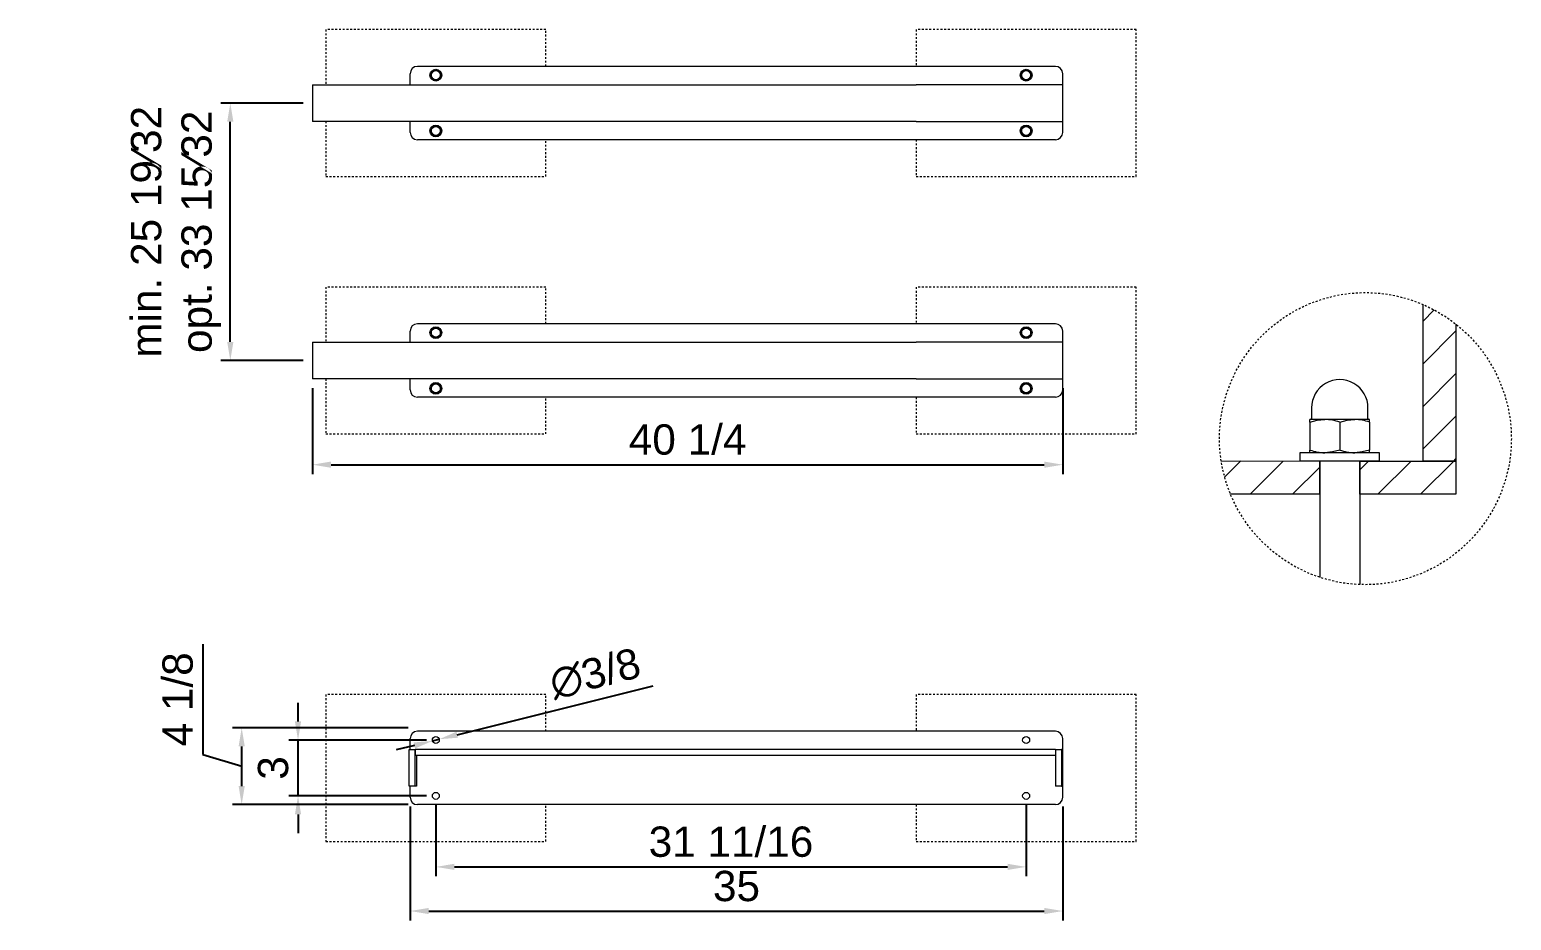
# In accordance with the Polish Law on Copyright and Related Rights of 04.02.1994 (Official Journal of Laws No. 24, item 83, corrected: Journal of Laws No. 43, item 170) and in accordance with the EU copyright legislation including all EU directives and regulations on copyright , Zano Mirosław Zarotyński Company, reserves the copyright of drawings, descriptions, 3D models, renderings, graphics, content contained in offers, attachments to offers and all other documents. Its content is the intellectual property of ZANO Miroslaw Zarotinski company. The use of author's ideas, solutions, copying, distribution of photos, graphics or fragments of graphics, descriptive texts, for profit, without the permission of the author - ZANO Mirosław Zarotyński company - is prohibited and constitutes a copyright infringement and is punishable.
# Model space of a CAD drawing. Header units: inches. Extents: x -32 to 121, y -2 to 108.
# Drawn here: x -17.3 to 62.3, y -2.1 to 45.6 of the extents above; entities that cross this region are included whole.
import ezdxf

# ---------------------------------------------------------------- set-up
doc = ezdxf.new("R2010")
doc.units = ezdxf.units.IN
doc.linetypes.add('HIDDEN', pattern=[1.905, 1.27, -0.635])
for name, color, linetype, lineweight in [('ZANO_R', 7, 'Continuous', 0), ('ZANO_R_przerywana', 250, 'HIDDEN', 0), ('ZANO_W', 1, 'Continuous', 0)]:
    doc.layers.add(name, color=color, linetype=linetype, lineweight=lineweight)
doc.styles.get("Standard").update_dxf_attribs({"font": 'arial.ttf'})
doc.dimstyles.new('amerykanie', dxfattribs={"dimtxt": 50, "dimasz": 50, "dimexe": 0.5, "dimexo": 0.5, "dimgap": 1, "dimtad": 1, "dimdec": 0, "dimzin": 0, "dimlunit": 5, "dimtxsty": 'Standard', "dimcen": 0.09, "dimclrd": 1, "dimclre": 1, "dimclrt": 1, "dimazin": 0, "dimtfac": 1, "dimtdec": 0, "dimtmove": 0, "dimatfit": 3, "dimfxl": 1, "dimtzin": 0, "dimarcsym": 1})

# ---------------------------------------------------------------- blocks, each defined once
blk = doc.blocks.new('*D399')
at = {"layer": 'ZANO_W', "color": 1, "lineweight": -2}
for p, q in [((-2.099, 26.422), (-2.099, 21.819)), ((38.177, 26.422), (38.177, 21.819)), ((-1.099, 22.319), (37.177, 22.319))]:
    blk.add_line(p, q, dxfattribs=at)
at = {"layer": 'ZANO_W', "color": 1}
for points in [[(-1.099, 22.486), (-1.099, 22.153), (-2.099, 22.319)], [(37.177, 22.153), (37.177, 22.486), (38.177, 22.319)]]:
    blk.add_solid(points, dxfattribs=at)
at = {"layer": 'ZANO_W', "color": 1, "insert": (18.039, 23.659), "char_height": 1.625, "attachment_point": 5}
blk.add_mtext('40 1/4', dxfattribs=at)
blk = doc.blocks.new('*D400')
at = {"layer": 'ZANO_W', "color": 1, "lineweight": -2}
for p, q in [((-2.599, 41.714), (-7.007, 41.714)), ((-6.507, 28.906), (-6.507, 40.714)), ((-2.599, 27.906), (-7.007, 27.906))]:
    blk.add_line(p, q, dxfattribs=at)
at = {"layer": 'ZANO_W', "color": 1}
for points in [[(-6.34, 40.714), (-6.673, 40.714), (-6.507, 41.714)], [(-6.673, 28.906), (-6.34, 28.906), (-6.507, 27.906)]]:
    blk.add_solid(points, dxfattribs=at)
at = {"layer": 'ZANO_W', "color": 1, "insert": (-9.427, 34.81), "char_height": 1.625, "attachment_point": 5, "rotation": 90}
blk.add_mtext('min. 25 19⁄32\\Popt. 33 15⁄32', dxfattribs=at)
blk = doc.blocks.new('*D401')
at = {"layer": 'ZANO_W', "color": 1, "lineweight": -2}
for p, q in [((-2.872, 8.549), (-2.872, 9.549)), ((4.025, 7.549), (-3.372, 7.549)), ((-2.872, 4.558), (-2.872, 7.549)), ((4.025, 4.558), (-3.372, 4.558)), ((-2.872, 3.558), (-2.872, 2.558))]:
    blk.add_line(p, q, dxfattribs=at)
at = {"layer": 'ZANO_W', "color": 1}
for points in [[(-3.039, 8.549), (-2.706, 8.549), (-2.872, 7.549)], [(-2.706, 3.558), (-3.039, 3.558), (-2.872, 4.558)]]:
    blk.add_solid(points, dxfattribs=at)
at = {"layer": 'ZANO_W', "color": 1, "insert": (-4.203, 6.054), "char_height": 1.625, "attachment_point": 5, "rotation": 90}
blk.add_mtext('3', dxfattribs=at)
blk = doc.blocks.new('*D402')
at = {"layer": 'ZANO_W', "color": 1, "lineweight": -2}
for p, q in [((4.525, 4.058), (4.525, 0.248)), ((36.209, 4.058), (36.209, 0.248)), ((5.525, 0.748), (35.209, 0.748))]:
    blk.add_line(p, q, dxfattribs=at)
at = {"layer": 'ZANO_W', "color": 1}
for points in [[(5.525, 0.915), (5.525, 0.582), (4.525, 0.748)], [(35.209, 0.582), (35.209, 0.915), (36.209, 0.748)]]:
    blk.add_solid(points, dxfattribs=at)
at = {"layer": 'ZANO_W', "color": 1, "insert": (20.367, 2.089), "char_height": 1.625, "attachment_point": 5}
blk.add_mtext('31 11/16', dxfattribs=at)
blk = doc.blocks.new('*D403')
at = {"layer": 'ZANO_W', "color": 1, "lineweight": -2}
for p, q in [((3.148, 3.979), (3.148, -2.119)), ((38.177, 3.979), (38.177, -2.119)), ((4.148, -1.619), (37.177, -1.619))]:
    blk.add_line(p, q, dxfattribs=at)
at = {"layer": 'ZANO_W', "color": 1}
for points in [[(4.148, -1.452), (4.148, -1.785), (3.148, -1.619)], [(37.177, -1.785), (37.177, -1.452), (38.177, -1.619)]]:
    blk.add_solid(points, dxfattribs=at)
at = {"layer": 'ZANO_W', "color": 1, "insert": (20.662, -0.288), "char_height": 1.625, "attachment_point": 5}
blk.add_mtext('35', dxfattribs=at)
blk = doc.blocks.new('*D404')
at = {"layer": 'ZANO_W', "color": 1, "lineweight": -2}
for p, q in [((-7.986, 12.693), (-7.986, 6.772)), ((3.043, 8.205), (-6.396, 8.205)), ((-5.896, 5.086), (-5.896, 7.205)), ((-7.986, 6.772), (-5.896, 6.145)), ((3.042, 4.086), (-6.396, 4.086))]:
    blk.add_line(p, q, dxfattribs=at)
at = {"layer": 'ZANO_W', "color": 1}
for points in [[(-5.729, 7.205), (-6.062, 7.205), (-5.896, 8.205)], [(-6.062, 5.086), (-5.729, 5.086), (-5.896, 4.086)]]:
    blk.add_solid(points, dxfattribs=at)
at = {"layer": 'ZANO_W', "color": 1, "insert": (-9.326, 9.733), "char_height": 1.625, "attachment_point": 5, "rotation": 90}
blk.add_mtext('4 1/8', dxfattribs=at)
blk = doc.blocks.new('*D405')
at = {"layer": 'ZANO_W', "color": 1, "lineweight": -2}
for p, q in [((5.677, 7.837), (16.186, 10.465)), ((3.374, 7.261), (2.404, 7.019)), ((4.344, 7.504), (4.707, 7.595))]:
    blk.add_line(p, q, dxfattribs=at)
at = {"layer": 'ZANO_W', "color": 1}
for points in [[(5.637, 7.999), (5.717, 7.676), (4.707, 7.595)], [(3.414, 7.1), (3.334, 7.423), (4.344, 7.504)]]:
    blk.add_solid(points, dxfattribs=at)
at = {"layer": 'ZANO_W', "color": 1, "insert": (13.074, 11.104), "char_height": 1.625, "attachment_point": 5, "rotation": 14.03972}
blk.add_mtext('∅3/8', dxfattribs=at)

msp = doc.modelspace()

# ---------------------------------------------------------------- linework, layer by layer
at = {"layer": 'ZANO_R'}
for p, q in [((3.14795, 42.69795), (3.14795, 43.28832)), ((37.78327, 43.6819), (3.54153, 43.6819)), ((4.23008, 43.2096), (4.30393, 43.08169)), ((4.37778, 43.46543), (4.30393, 43.33752)), ((4.37778, 43.46543), (4.52549, 43.46543)), ((4.37778, 42.95378), (4.52549, 42.95378)), ((4.52549, 43.46543), (4.67319, 43.46543)), ((4.52549, 42.95378), (4.67319, 42.95378)), ((4.67319, 42.95378), (4.74704, 43.08169)), ((4.82089, 43.2096), (4.74704, 43.33752)), ((35.91353, 43.2096), (35.98738, 43.08169)), ((36.06123, 43.46543), (35.98738, 43.33752)), ((36.06123, 43.46543), (36.20893, 43.46543)), ((36.06123, 42.95378), (36.20893, 42.95378)), ((36.20893, 43.46543), (36.35663, 43.46543)), ((36.20893, 42.95378), (36.35663, 42.95378)), ((36.35663, 42.95378), (36.43049, 43.08169)), ((36.50434, 43.2096), (36.43049, 43.33752)), ((38.17685, 40.13966), (38.17685, 43.28832)), ((-2.09874, 42.69795), (-2.09874, 40.73003)), ((-2.09874, 42.69795), (-1.41451, 42.69795)), ((-1.41451, 42.69795), (29.13237, 42.69795)), ((29.13237, 42.69795), (30.30075, 42.69795)), ((38.17685, 42.69795), (30.30075, 42.69795)), ((38.17685, 40.73003), (38.17685, 42.69795)), ((-1.41451, 40.73003), (-2.09874, 40.73003)), ((29.13237, 40.73003), (-1.41451, 40.73003)), ((3.14795, 40.13966), (3.14795, 40.73003)), ((30.30075, 40.73003), (29.13237, 40.73003)), ((30.30075, 40.73003), (38.17685, 40.73003)), ((4.23008, 40.21837), (4.30393, 40.09046)), ((4.37778, 40.4742), (4.30393, 40.34629)), ((4.37778, 40.4742), (4.52549, 40.4742)), ((4.37778, 39.96254), (4.52549, 39.96254)), ((4.52549, 40.4742), (4.67319, 40.4742)), ((4.52549, 39.96254), (4.67319, 39.96254)), ((4.67319, 39.96254), (4.74704, 40.09046)), ((4.82089, 40.21837), (4.74704, 40.34629)), ((35.91353, 40.21837), (35.98738, 40.09046)), ((36.06123, 40.4742), (35.98738, 40.34629)), ((36.06123, 40.4742), (36.20893, 40.4742)), ((36.06123, 39.96254), (36.20893, 39.96254)), ((36.20893, 40.4742), (36.35663, 40.4742)), ((36.20893, 39.96254), (36.35663, 39.96254)), ((36.35663, 39.96254), (36.43049, 40.09046)), ((36.50434, 40.21837), (36.43049, 40.34629)), ((37.78327, 39.74607), (3.54153, 39.74607)), ((57.49753, 30.92003), (57.49753, 22.51459)), ((57.49753, 30.00274), (58.11716, 30.62238)), ((3.14795, 28.88971), (3.14795, 29.48008)), ((37.78327, 29.87367), (3.54153, 29.87367)), ((4.37778, 29.65719), (4.30393, 29.52928)), ((4.37778, 29.65719), (4.52549, 29.65719)), ((4.52549, 29.65719), (4.67319, 29.65719)), ((4.82089, 29.40137), (4.74704, 29.52928)), ((36.06123, 29.65719), (35.98738, 29.52928)), ((36.06123, 29.65719), (36.20893, 29.65719)), ((36.20893, 29.65719), (36.35663, 29.65719)), ((36.50434, 29.40137), (36.43049, 29.52928)), ((38.17685, 26.33142), (38.17685, 29.48008)), ((57.49753, 27.71594), (59.28006, 29.49848)), ((59.28006, 29.85948), (59.28006, 22.51459)), ((-2.09874, 28.88971), (-2.09874, 26.92179)), ((-2.09874, 28.88971), (-1.41451, 28.88971)), ((-1.41451, 28.88971), (29.13237, 28.88971)), ((4.23008, 29.40137), (4.30393, 29.27345)), ((4.37778, 29.14554), (4.52549, 29.14554)), ((4.52549, 29.14554), (4.67319, 29.14554)), ((4.67319, 29.14554), (4.74704, 29.27345)), ((29.13237, 28.88971), (30.30075, 28.88971)), ((38.17685, 28.88971), (30.30075, 28.88971)), ((35.91353, 29.40137), (35.98738, 29.27345)), ((36.06123, 29.14554), (36.20893, 29.14554)), ((36.20893, 29.14554), (36.35663, 29.14554)), ((36.35663, 29.14554), (36.43049, 29.27345)), ((38.17685, 26.92179), (38.17685, 28.88971)), ((57.49753, 25.42913), (59.28006, 27.21167)), ((-1.41451, 26.92179), (-2.09874, 26.92179)), ((29.13237, 26.92179), (-1.41451, 26.92179)), ((3.14795, 26.33142), (3.14795, 26.92179)), ((4.23008, 26.41013), (4.30393, 26.28222)), ((4.37778, 26.66596), (4.30393, 26.53805)), ((4.37778, 26.66596), (4.52549, 26.66596)), ((4.52549, 26.66596), (4.67319, 26.66596)), ((4.67319, 26.1543), (4.74704, 26.28222)), ((4.82089, 26.41013), (4.74704, 26.53805)), ((30.30075, 26.92179), (29.13237, 26.92179)), ((30.30075, 26.92179), (38.17685, 26.92179)), ((35.91353, 26.41013), (35.98738, 26.28222)), ((36.06123, 26.66596), (35.98738, 26.53805)), ((36.06123, 26.66596), (36.20893, 26.66596)), ((36.20893, 26.66596), (36.35663, 26.66596)), ((36.35663, 26.1543), (36.43049, 26.28222)), ((36.50434, 26.41013), (36.43049, 26.53805)), ((37.78327, 25.93783), (3.54153, 25.93783)), ((4.37778, 26.1543), (4.52549, 26.1543)), ((4.52549, 26.1543), (4.67319, 26.1543)), ((36.06123, 26.1543), (36.20893, 26.1543)), ((36.20893, 26.1543), (36.35663, 26.1543)), ((51.4369, 24.59947), (51.4369, 24.74277)), ((52.23903, 24.74277), (51.4369, 24.74277)), ((51.4369, 24.59947), (51.82989, 24.70344)), ((51.52603, 25.36665), (51.52603, 24.78733)), ((51.82989, 24.70344), (52.23903, 24.74277)), ((53.84332, 24.74277), (52.23903, 24.74277)), ((53.04118, 24.59947), (53.43417, 24.70344)), ((53.43417, 24.70344), (53.84332, 24.74277)), ((54.64547, 24.74277), (53.84332, 24.74277)), ((54.55634, 24.78733), (54.55634, 25.36665)), ((54.64547, 24.59947), (54.64547, 24.74277)), ((57.49753, 23.14232), (59.28006, 24.92486)), ((51.4369, 24.59947), (51.4369, 23.10351)), ((53.04118, 24.59947), (53.04118, 23.10351)), ((54.64547, 24.59947), (54.64547, 23.10351)), ((51.4369, 22.96023), (51.4369, 23.10351)), ((53.04118, 23.10351), (52.64819, 22.99956)), ((54.64547, 23.10351), (54.25247, 22.99956)), ((54.64547, 22.96023), (54.64547, 23.10351)), ((46.67638, 22.51859), (51.97166, 22.51459)), ((46.86091, 21.65293), (47.72637, 22.51839)), ((48.22684, 20.73205), (50.01113, 22.51635)), ((50.90213, 22.96023), (50.90213, 22.51459)), ((55.18022, 22.96023), (50.90213, 22.96023)), ((55.18022, 22.51459), (50.90213, 22.51459)), ((51.97166, 20.73205), (51.97166, 22.51459)), ((51.97166, 22.51459), (51.97166, 16.27417)), ((52.64819, 22.99956), (52.23903, 22.96023)), ((54.25247, 22.99956), (53.84332, 22.96023)), ((54.1107, 20.73205), (54.1107, 22.51459)), ((54.1107, 22.51459), (59.28006, 22.51459)), ((54.1107, 22.51459), (54.1107, 15.88834)), ((54.1107, 22.04231), (54.58299, 22.51459)), ((55.08726, 20.73205), (56.86979, 22.51459)), ((55.18022, 22.51459), (55.18022, 22.96023)), ((57.37406, 20.73205), (59.1566, 22.51459)), ((59.28006, 22.51459), (57.49753, 22.51459)), ((59.1566, 22.51459), (59.28006, 22.63806)), ((50.51364, 20.73205), (51.97166, 22.19007)), ((51.97166, 20.73205), (47.14012, 20.73205)), ((59.28006, 20.73205), (54.1107, 20.73205)), ((37.78327, 8.02165), (3.54153, 8.02165)), ((3.14795, 7.03769), (3.14795, 7.62807)), ((38.17685, 4.4794), (38.17685, 7.62807)), ((3.08494, 5.06978), (3.08494, 7.03769)), ((3.08494, 7.03769), (3.41249, 7.03769)), ((3.41249, 7.03769), (3.41249, 6.72283)), ((37.78125, 7.03769), (3.41249, 7.03769)), ((3.41249, 5.06978), (3.41249, 7.03769)), ((37.78125, 6.72283), (3.41249, 6.72283)), ((3.48053, 6.72283), (3.48053, 5.06978)), ((37.78125, 7.03769), (37.78125, 6.72283)), ((37.78125, 7.03769), (37.78125, 5.06978)), ((37.78125, 7.03769), (38.10881, 7.03769)), ((38.10881, 7.03769), (38.10881, 5.06978)), ((38.17685, 7.03769), (38.10881, 7.03769)), ((38.17685, 5.06978), (38.17685, 7.03769)), ((3.41249, 5.06978), (3.08494, 5.06978)), ((3.14795, 4.4794), (3.14795, 5.06978)), ((3.48053, 5.06978), (3.41249, 5.06978)), ((38.10881, 5.06978), (37.78125, 5.06978)), ((38.10881, 5.06978), (38.17685, 5.06978)), ((37.78327, 4.08582), (3.54153, 4.08582))]:
    msp.add_line(p, q, dxfattribs=at)
at = {"layer": 'ZANO_R', "flags": 128}
for points in [[(4.30393, 43.33752), (4.29868, 43.32843), (4.23008, 43.2096)], [(4.30393, 43.08169), (4.30918, 43.0726), (4.37778, 42.95378)], [(4.74704, 43.33752), (4.74179, 43.34661), (4.67319, 43.46543)], [(4.74704, 43.08169), (4.75229, 43.09078), (4.82089, 43.2096)], [(35.98738, 43.33752), (35.98213, 43.32843), (35.91353, 43.2096)], [(35.98738, 43.08169), (35.99263, 43.0726), (36.06123, 42.95378)], [(36.43049, 43.33752), (36.42523, 43.34661), (36.35663, 43.46543)], [(36.43049, 43.08169), (36.43574, 43.09078), (36.50434, 43.2096)], [(4.30393, 40.34629), (4.29868, 40.33719), (4.23008, 40.21837)], [(4.30393, 40.09046), (4.30918, 40.08136), (4.37778, 39.96254)], [(4.74704, 40.34629), (4.74179, 40.35538), (4.67319, 40.4742)], [(4.74704, 40.09046), (4.75229, 40.09955), (4.82089, 40.21837)], [(35.98738, 40.34629), (35.98213, 40.33719), (35.91353, 40.21837)], [(35.98738, 40.09046), (35.99263, 40.08136), (36.06123, 39.96254)], [(36.43049, 40.34629), (36.42523, 40.35538), (36.35663, 40.4742)], [(36.43049, 40.09046), (36.43574, 40.09955), (36.50434, 40.21837)], [(4.30393, 29.52928), (4.29868, 29.52019), (4.23008, 29.40137)], [(4.74704, 29.52928), (4.74179, 29.53837), (4.67319, 29.65719)], [(35.98738, 29.52928), (35.98213, 29.52019), (35.91353, 29.40137)], [(36.43049, 29.52928), (36.42523, 29.53837), (36.35663, 29.65719)], [(4.30393, 29.27345), (4.30918, 29.26436), (4.37778, 29.14554)], [(4.74704, 29.27345), (4.75229, 29.28255), (4.82089, 29.40137)], [(35.98738, 29.27345), (35.99263, 29.26436), (36.06123, 29.14554)], [(36.43049, 29.27345), (36.43574, 29.28255), (36.50434, 29.40137)], [(4.30393, 26.53805), (4.29868, 26.52895), (4.23008, 26.41013)], [(4.30393, 26.28222), (4.30918, 26.27312), (4.37778, 26.1543)], [(4.74704, 26.53805), (4.74179, 26.54714), (4.67319, 26.66596)], [(4.74704, 26.28222), (4.75229, 26.29131), (4.82089, 26.41013)], [(35.98738, 26.53805), (35.98213, 26.52895), (35.91353, 26.41013)], [(35.98738, 26.28222), (35.99263, 26.27312), (36.06123, 26.1543)], [(36.43049, 26.53805), (36.42523, 26.54714), (36.35663, 26.66596)], [(36.43049, 26.28222), (36.43574, 26.29131), (36.50434, 26.41013)]]:
    msp.add_lwpolyline(points, dxfattribs=at)
at = {"layer": 'ZANO_R'}
msp.add_lwpolyline([(59.28006, 22.51459), (59.28006, 20.73205)], dxfattribs=at)
for centre, radius in [((4.52549, 43.20961), 0.31487), ((4.52549, 43.20961), 0.24599), ((36.20893, 43.20961), 0.31487), ((36.20893, 43.20961), 0.24599), ((4.52549, 40.21837), 0.31487), ((4.52549, 40.21837), 0.24599), ((36.20893, 40.21837), 0.31487), ((36.20893, 40.21837), 0.24599), ((4.52549, 29.40137), 0.31487), ((4.52549, 29.40137), 0.24599), ((36.20893, 29.40137), 0.31487), ((36.20893, 29.40137), 0.24599), ((4.52549, 26.41013), 0.31487), ((4.52549, 26.41013), 0.24599), ((36.20893, 26.41013), 0.31487), ((36.20893, 26.41013), 0.24599), ((4.52549, 7.54935), 0.18695), ((36.20893, 7.54935), 0.18695), ((4.52549, 4.55812), 0.18695), ((36.20893, 4.55812), 0.18695)]:
    msp.add_circle(centre, radius, dxfattribs=at)
for centre, radius, start, end in [((3.54153, 43.28832), 0.39358, 90, 180), ((4.52549, 43.20961), 0.25583, 150, 210), ((4.52549, 43.20961), 0.25583, 90, 150), ((4.52549, 43.20961), 0.25583, 210, 270), ((4.52549, 43.20961), 0.25583, 30, 90), ((4.52549, 43.20961), 0.25583, 270, 330), ((4.52549, 43.20961), 0.25583, 330, 30), ((36.20893, 43.20961), 0.25583, 150, 210), ((36.20893, 43.20961), 0.25583, 90, 150), ((36.20893, 43.20961), 0.25583, 210, 270), ((36.20893, 43.20961), 0.25583, 30, 90), ((36.20893, 43.20961), 0.25583, 270, 330), ((36.20893, 43.20961), 0.25583, 330, 30), ((37.78326, 43.28832), 0.39358, 0, 90), ((3.54153, 40.13966), 0.39358, 180, 270), ((4.52549, 40.21837), 0.25583, 150, 210), ((4.52549, 40.21837), 0.25583, 90, 150), ((4.52549, 40.21837), 0.25583, 210, 270), ((4.52549, 40.21837), 0.25583, 30, 90), ((4.52549, 40.21837), 0.25583, 270, 330), ((4.52549, 40.21837), 0.25583, 330, 30), ((36.20893, 40.21837), 0.25583, 150, 210), ((36.20893, 40.21837), 0.25583, 90, 150), ((36.20893, 40.21837), 0.25583, 210, 270), ((36.20893, 40.21837), 0.25583, 30, 90), ((36.20893, 40.21837), 0.25583, 270, 330), ((36.20893, 40.21837), 0.25583, 330, 30), ((37.78326, 40.13966), 0.39358, 270, 0), ((3.54153, 29.48008), 0.39358, 90, 180), ((4.52549, 29.40137), 0.25583, 150, 210), ((4.52549, 29.40137), 0.25583, 90, 150), ((4.52549, 29.40137), 0.25583, 30, 90), ((4.52549, 29.40137), 0.25583, 330, 30), ((36.20893, 29.40137), 0.25583, 150, 210), ((36.20893, 29.40137), 0.25583, 90, 150), ((36.20893, 29.40137), 0.25583, 30, 90), ((36.20893, 29.40137), 0.25583, 330, 30), ((37.78326, 29.48008), 0.39358, 0, 90), ((4.52549, 29.40137), 0.25583, 210, 270), ((4.52549, 29.40137), 0.25583, 270, 330), ((36.20893, 29.40137), 0.25583, 210, 270), ((36.20893, 29.40137), 0.25583, 270, 330), ((3.54153, 26.33142), 0.39358, 180, 270), ((4.52549, 26.41013), 0.25583, 150, 210), ((4.52549, 26.41013), 0.25583, 90, 150), ((4.52549, 26.41013), 0.25583, 210, 270), ((4.52549, 26.41013), 0.25583, 30, 90), ((4.52549, 26.41013), 0.25583, 270, 330), ((4.52549, 26.41013), 0.25583, 330, 30), ((36.20893, 26.41013), 0.25583, 150, 210), ((36.20893, 26.41013), 0.25583, 90, 150), ((36.20893, 26.41013), 0.25583, 210, 270), ((36.20893, 26.41013), 0.25583, 30, 90), ((36.20893, 26.41013), 0.25583, 270, 330), ((36.20893, 26.41013), 0.25583, 330, 30), ((37.78326, 26.33142), 0.39358, 270, 0), ((53.04118, 25.36666), 1.51515, 359.9997308, 180.0002692), ((51.48146, 24.78734), 0.04457, 270.0029354, 359.9902351), ((52.21853, 22.31108), 2.43177, 70.2269566, 89.5167659), ((53.82281, 22.31108), 2.43177, 70.2269566, 89.5167659), ((54.60091, 24.78734), 0.04457, 180.0097649, 269.9970646), ((52.25957, 25.39207), 2.43192, 250.2279308, 269.5162644), ((53.86385, 25.39207), 2.43192, 250.2279308, 269.5162644), ((3.54153, 7.62807), 0.39358, 90, 180), ((37.78326, 7.62807), 0.39358, 0, 90), ((3.54153, 4.4794), 0.39358, 180, 270), ((37.78326, 4.4794), 0.39358, 270, 0)]:
    msp.add_arc(centre, radius, start, end, dxfattribs=at)
at = {"layer": 'ZANO_R_przerywana', "ltscale": 0.05}
for p, q in [((10.42923, 45.64982), (-1.37826, 45.64982)), ((-1.37826, 45.64982), (-1.37826, 42.69795)), ((10.42923, 43.6819), (10.42923, 45.64982)), ((30.30519, 45.64982), (30.30519, 43.6819)), ((42.11268, 45.64982), (30.30519, 45.64982)), ((42.11268, 37.77816), (42.11268, 45.64982)), ((-1.37826, 40.73003), (-1.37826, 37.77816)), ((10.42923, 37.77816), (10.42923, 39.74607)), ((30.30519, 39.74607), (30.30519, 37.77816)), ((-1.37826, 37.77816), (10.42923, 37.77816)), ((30.30519, 37.77816), (42.11268, 37.77816)), ((10.42923, 31.84158), (-1.37826, 31.84158)), ((-1.37826, 31.84158), (-1.37826, 28.88971)), ((10.42923, 29.87367), (10.42923, 31.84158)), ((30.30519, 31.84158), (30.30519, 29.87367)), ((42.11268, 31.84158), (30.30519, 31.84158)), ((42.11268, 23.96992), (42.11268, 31.84158)), ((-1.37826, 26.92179), (-1.37826, 23.96992)), ((10.42923, 23.96992), (10.42923, 25.93783)), ((30.30519, 25.93783), (30.30519, 23.96992)), ((-1.37826, 23.96992), (10.42923, 23.96992)), ((30.30519, 23.96992), (42.11268, 23.96992)), ((10.42923, 9.98957), (-1.37826, 9.98957)), ((-1.37826, 9.98957), (-1.37826, 2.1179)), ((10.42923, 8.02165), (10.42923, 9.98957)), ((30.30519, 9.98957), (30.30519, 8.02165)), ((42.11268, 9.98957), (30.30519, 9.98957)), ((42.11268, 2.1179), (42.11268, 9.98957)), ((10.42923, 2.1179), (10.42923, 4.08582)), ((30.30519, 4.08582), (30.30519, 2.1179)), ((-1.37826, 2.1179), (10.42923, 2.1179)), ((30.30519, 2.1179), (42.11268, 2.1179))]:
    msp.add_line(p, q, dxfattribs=at)
at = {"layer": 'ZANO_R_przerywana', "color": 1, "ltscale": 0.05}
msp.add_circle((54.41838, 23.71641), 7.83411, dxfattribs=at)

# ---------------------------------------------------------------- dimensions: what is measured, and where the dimension line sits
at = {"layer": 'ZANO_W'}
dim = msp.add_linear_dim(base=(-6.50672, 41.71399), p1=(-2.09874, 27.90575), p2=(-2.09874, 41.71399), angle=90, text='min. 25 19⁄32\\Popt. 33 15⁄32', dimstyle='amerykanie', override={"dimtxt": 1.625, "dimasz": 1, "dimgap": 0.5, "dimdec": 4, "dimtxsty": 'Standard', "dimaunit": 1, "dimadec": 1, "dimtdec": 4, "dimtmove": 1, "dimfrac": 2}, dxfattribs=at)
dim.commit()
dim.dimension.update_dxf_attribs({"geometry": '*D400', "text_midpoint": (-6.50672, 34.80987), "dimtype": 160})
for base, p1, p2, picture, middle in [((38.17685, 22.31921), (-2.09874, 26.92179), (38.17685, 26.92179), '*D399', (18.03905, 23.65942)), ((38.17685, -1.61856), (3.14795, 4.4794), (38.17685, 4.4794), '*D403', (20.6624, -0.28832)), ((36.20893, 0.74846), (4.52549, 4.55812), (36.20893, 4.55812), '*D402', (20.36721, 2.08923))]:
    dim = msp.add_linear_dim(base=base, p1=p1, p2=p2, dimstyle='amerykanie', override={"dimtxt": 1.625, "dimasz": 1, "dimgap": 0.5, "dimdec": 4, "dimaunit": 1, "dimadec": 1, "dimtdec": 4, "dimtmove": 1, "dimfrac": 2}, dxfattribs=at)
    dim.commit()
    dim.dimension.update_dxf_attribs({"geometry": picture, "text_midpoint": middle})
dim = msp.add_diameter_dim_2p(p1=(4.34412, 7.504), p2=(4.70685, 7.5947), dimstyle='amerykanie', override={"dimtxt": 1.625, "dimasz": 1, "dimgap": 0.5, "dimdec": 4, "dimaunit": 1, "dimadec": 1, "dimtdec": 4, "dimtmove": 1, "dimfrac": 2}, dxfattribs=at)
dim.commit()
dim.dimension.update_dxf_attribs({"geometry": '*D405', "text_midpoint": (13.40711, 9.77033), "dimtype": 163})
dim = msp.add_linear_dim(base=(-5.89573, 8.2048), p1=(3.54153, 4.08582), p2=(3.5431, 8.2048), angle=90, dimstyle='amerykanie', override={"dimtxt": 1.625, "dimasz": 1, "dimgap": 0.5, "dimdec": 4, "dimaunit": 1, "dimadec": 1, "dimtdec": 4, "dimtmove": 1, "dimfrac": 2}, dxfattribs=at)
dim.commit()
dim.dimension.update_dxf_attribs({"geometry": '*D404', "text_midpoint": (-9.32615, 7.27237)})
dim = msp.add_linear_dim(base=(-2.87228, 7.54935), p1=(4.52549, 4.55812), p2=(4.52549, 7.54935), angle=90, dimstyle='amerykanie', override={"dimtxt": 1.625, "dimasz": 1, "dimgap": 0.5, "dimdec": 4, "dimaunit": 1, "dimadec": 1, "dimtdec": 4, "dimtmove": 1, "dimfrac": 2}, dxfattribs=at)
dim.commit()
dim.dimension.update_dxf_attribs({"geometry": '*D401', "text_midpoint": (-2.87228, 6.05373), "dimtype": 160})

doc.saveas('drawing.dxf')
